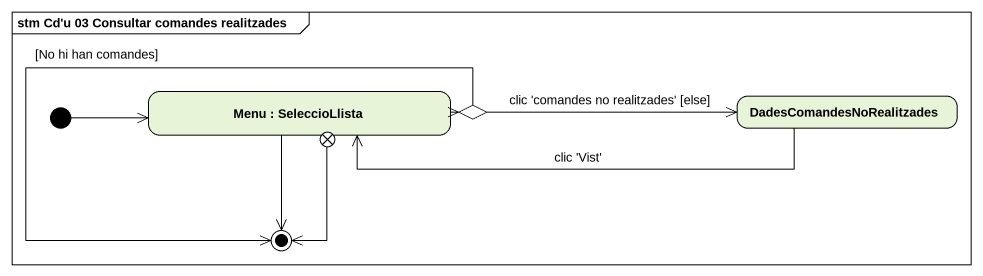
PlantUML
@startuml
mainframe stm Cd'u 03 Consultar comandes realitzades
hide empty description
state "Menu : SeleccioLlista" as Menu
state exit1 <<choice>>
state choice1 <<choice>>
state DadesComandesNoRealitzades
[*] -right-> Menu
Menu -right-> choice1
choice1 -right-> DadesComandesNoRealitzades : clic 'comandes no realitzades' [else]
DadesComandesNoRealitzades -left-> Menu : clic 'Vist'
Menu --> [*]
exit1 --> [*]
choice1 --> [*] : [No hi han comandes]
@enduml
